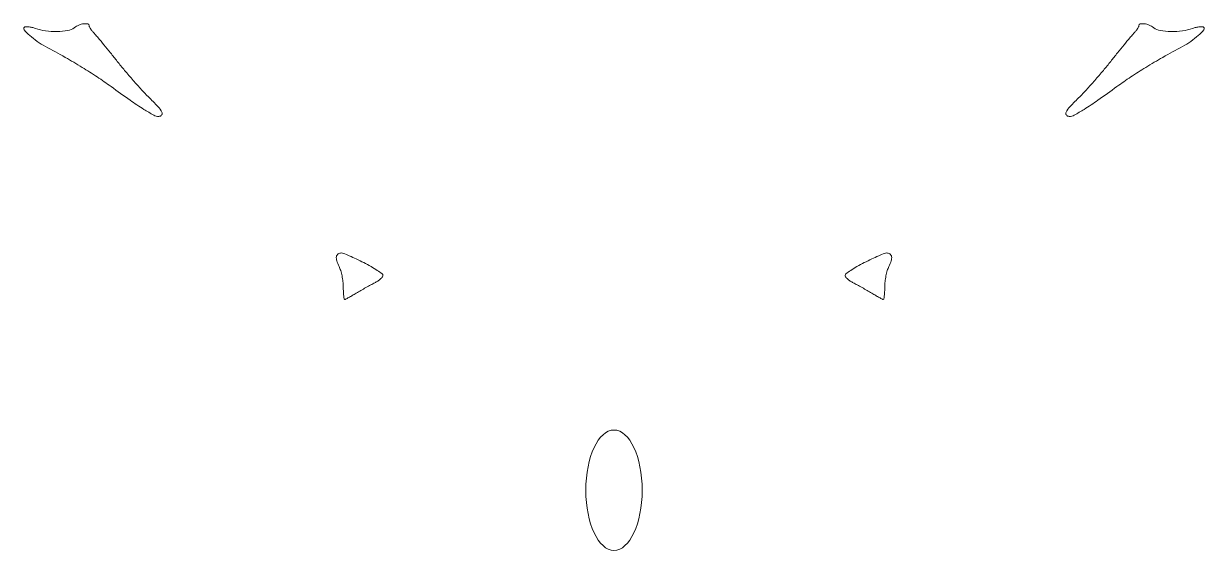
# Model space of a CAD drawing. Header units: millimetres. Extents: x 416 to 874, y -1963 to 60.
# Drawn here: x 503.9 to 786, y -1202.1 to -1076.2 of the extents above; entities that cross this region are included whole.
import ezdxf

# ---------------------------------------------------------------- set-up
doc = ezdxf.new("R2010")
doc.units = ezdxf.units.MM
doc.header["$MEASUREMENT"] = 0
doc.layers.add('Layer2', color=7, linetype='Continuous')

msp = doc.modelspace()

# ---------------------------------------------------------------- linework, layer by layer
at = {"layer": 'Layer2', "lineweight": 0}
for points, knots in [([(536.86, -1098.08), (536.69, -1098.3), (536.44, -1098.42), (536.17, -1098.42), (535.76, -1098.42), (535.34, -1098.31), (534.98, -1098.11), (534.17, -1097.68), (533.38, -1097.21), (532.61, -1096.73), (531.5, -1096.04), (530.42, -1095.32), (529.35, -1094.57), (527.81, -1093.49), (526.28, -1092.39), (524.76, -1091.28), (523.68, -1090.49), (522.58, -1089.73), (521.46, -1088.98), (520.28, -1088.2), (519.09, -1087.44), (517.88, -1086.7), (516.54, -1085.88), (515.19, -1085.08), (513.83, -1084.31), (512.26, -1083.42), (510.68, -1082.55), (509.1, -1081.7), (508.42, -1081.33), (507.75, -1080.93), (507.12, -1080.48), (506.5, -1080.05), (505.9, -1079.57), (505.34, -1079.06), (504.88, -1078.65), (504.45, -1078.21), (504.04, -1077.74), (503.88, -1077.57), (503.89, -1077.3), (504.05, -1077.14), (504.14, -1077.05), (504.26, -1076.99), (504.39, -1076.99), (504.61, -1076.98), (504.83, -1076.98), (505.04, -1077), (505.32, -1077.03), (505.59, -1077.08), (505.85, -1077.14), (506.14, -1077.21), (506.43, -1077.3), (506.71, -1077.4), (507.49, -1077.68), (508.3, -1077.88), (509.11, -1077.99), (510.03, -1078.11), (510.96, -1078.17), (511.89, -1078.15), (512.74, -1078.13), (513.59, -1078.05), (514.43, -1077.9), (514.99, -1077.8), (515.53, -1077.57), (515.99, -1077.22), (516.33, -1076.97), (516.69, -1076.76), (517.08, -1076.6), (517.46, -1076.44), (517.87, -1076.33), (518.28, -1076.28), (518.59, -1076.24), (518.9, -1076.25), (519.21, -1076.33), (519.4, -1076.37), (519.54, -1076.55), (519.54, -1076.75), (519.54, -1076.85), (519.57, -1076.95), (519.62, -1077.04), (519.72, -1077.22), (519.83, -1077.4), (519.95, -1077.56), (520.09, -1077.77), (520.24, -1077.97), (520.4, -1078.16), (520.57, -1078.37), (520.75, -1078.58), (520.93, -1078.77), (521.2, -1079.06), (521.45, -1079.35), (521.7, -1079.65), (522.16, -1080.19), (522.62, -1080.74), (523.07, -1081.29), (523.6, -1081.94), (524.12, -1082.59), (524.65, -1083.24), (525.18, -1083.91), (525.72, -1084.58), (526.25, -1085.26), (526.83, -1085.99), (527.42, -1086.71), (528.01, -1087.43), (528.69, -1088.23), (529.37, -1089.02), (530.06, -1089.8), (530.72, -1090.56), (531.38, -1091.3), (532.06, -1092.03), (532.59, -1092.61), (533.12, -1093.17), (533.68, -1093.71), (534.46, -1094.48), (535.22, -1095.27), (535.97, -1096.07), (536.34, -1096.47), (536.66, -1096.92), (536.92, -1097.4), (537.04, -1097.62), (537.01, -1097.89), (536.86, -1098.08)], [0, 0, 0, 0, 1, 1, 1, 2, 2, 2, 3, 3, 3, 4, 4, 4, 5, 5, 5, 6, 6, 6, 7, 7, 7, 8, 8, 8, 9, 9, 9, 10, 10, 10, 11, 11, 11, 12, 12, 12, 13, 13, 13, 14, 14, 14, 15, 15, 15, 16, 16, 16, 17, 17, 17, 18, 18, 18, 19, 19, 19, 20, 20, 20, 21, 21, 21, 22, 22, 22, 23, 23, 23, 24, 24, 24, 25, 25, 25, 26, 26, 26, 27, 27, 27, 28, 28, 28, 29, 29, 29, 30, 30, 30, 31, 31, 31, 32, 32, 32, 33, 33, 33, 34, 34, 34, 35, 35, 35, 36, 36, 36, 37, 37, 37, 38, 38, 38, 39, 39, 39, 40, 40, 40, 40]), ([(785.83, -1077.74), (785.42, -1078.21), (784.98, -1078.65), (784.52, -1079.06), (783.96, -1079.57), (783.37, -1080.05), (782.74, -1080.48), (782.11, -1080.93), (781.45, -1081.33), (780.77, -1081.7), (779.18, -1082.55), (777.6, -1083.42), (776.04, -1084.31), (774.67, -1085.08), (773.32, -1085.88), (771.98, -1086.7), (770.77, -1087.44), (769.58, -1088.2), (768.4, -1088.98), (767.28, -1089.73), (766.18, -1090.49), (765.1, -1091.28), (763.58, -1092.39), (762.05, -1093.49), (760.51, -1094.57), (759.45, -1095.32), (758.36, -1096.04), (757.25, -1096.73), (756.48, -1097.21), (755.69, -1097.68), (754.89, -1098.11), (754.52, -1098.31), (754.11, -1098.42), (753.69, -1098.42), (753.42, -1098.42), (753.17, -1098.3), (753, -1098.08), (752.85, -1097.89), (752.83, -1097.62), (752.94, -1097.4), (753.2, -1096.92), (753.52, -1096.47), (753.89, -1096.07), (754.64, -1095.27), (755.41, -1094.48), (756.19, -1093.71), (756.74, -1093.17), (757.28, -1092.61), (757.8, -1092.03), (758.48, -1091.3), (759.15, -1090.56), (759.81, -1089.8), (760.5, -1089.02), (761.18, -1088.23), (761.85, -1087.43), (762.45, -1086.71), (763.03, -1085.99), (763.61, -1085.26), (764.14, -1084.58), (764.68, -1083.91), (765.22, -1083.24), (765.74, -1082.59), (766.27, -1081.94), (766.8, -1081.29), (767.25, -1080.74), (767.7, -1080.19), (768.16, -1079.65), (768.41, -1079.35), (768.67, -1079.06), (768.93, -1078.77), (769.12, -1078.58), (769.29, -1078.37), (769.46, -1078.16), (769.62, -1077.97), (769.77, -1077.77), (769.91, -1077.56), (770.03, -1077.4), (770.14, -1077.22), (770.24, -1077.04), (770.29, -1076.95), (770.32, -1076.85), (770.32, -1076.75), (770.32, -1076.55), (770.46, -1076.37), (770.66, -1076.33), (770.96, -1076.25), (771.27, -1076.24), (771.58, -1076.28), (772, -1076.33), (772.4, -1076.44), (772.78, -1076.6), (773.17, -1076.76), (773.54, -1076.97), (773.87, -1077.22), (774.33, -1077.57), (774.87, -1077.8), (775.44, -1077.9), (776.28, -1078.05), (777.13, -1078.13), (777.98, -1078.15), (778.9, -1078.17), (779.83, -1078.11), (780.75, -1077.99), (781.57, -1077.88), (782.37, -1077.68), (783.15, -1077.4), (783.43, -1077.3), (783.72, -1077.21), (784.01, -1077.14), (784.28, -1077.08), (784.55, -1077.03), (784.82, -1077), (785.04, -1076.98), (785.26, -1076.98), (785.48, -1076.99), (785.6, -1076.99), (785.72, -1077.05), (785.81, -1077.14), (785.97, -1077.3), (785.98, -1077.57), (785.83, -1077.74)], [0, 0, 0, 0, 1, 1, 1, 2, 2, 2, 3, 3, 3, 4, 4, 4, 5, 5, 5, 6, 6, 6, 7, 7, 7, 8, 8, 8, 9, 9, 9, 10, 10, 10, 11, 11, 11, 12, 12, 12, 13, 13, 13, 14, 14, 14, 15, 15, 15, 16, 16, 16, 17, 17, 17, 18, 18, 18, 19, 19, 19, 20, 20, 20, 21, 21, 21, 22, 22, 22, 23, 23, 23, 24, 24, 24, 25, 25, 25, 26, 26, 26, 27, 27, 27, 28, 28, 28, 29, 29, 29, 30, 30, 30, 31, 31, 31, 32, 32, 32, 33, 33, 33, 34, 34, 34, 35, 35, 35, 36, 36, 36, 37, 37, 37, 38, 38, 38, 39, 39, 39, 40, 40, 40, 40]), ([(589.59, -1136.8), (589.45, -1136.97), (589.3, -1137.13), (589.14, -1137.27), (588.94, -1137.45), (588.73, -1137.61), (588.51, -1137.76), (588.27, -1137.92), (588.02, -1138.06), (587.76, -1138.19), (587.45, -1138.35), (587.14, -1138.51), (586.84, -1138.68), (586.44, -1138.89), (586.05, -1139.11), (585.66, -1139.33), (585.25, -1139.56), (584.85, -1139.79), (584.44, -1140.03), (584.08, -1140.24), (583.72, -1140.45), (583.37, -1140.67), (583.05, -1140.86), (582.73, -1141.05), (582.41, -1141.24), (582.12, -1141.4), (581.84, -1141.56), (581.55, -1141.72), (581.3, -1141.85), (581.06, -1141.98), (580.82, -1142.1), (580.75, -1142.14), (580.67, -1142.15), (580.59, -1142.15), (580.53, -1142.15), (580.47, -1142.11), (580.46, -1142.04), (580.42, -1141.79), (580.38, -1141.54), (580.35, -1141.28), (580.32, -1140.96), (580.29, -1140.64), (580.28, -1140.32), (580.26, -1139.94), (580.25, -1139.56), (580.25, -1139.18), (580.25, -1138.76), (580.23, -1138.33), (580.18, -1137.91), (580.12, -1137.44), (580.05, -1136.98), (579.96, -1136.52), (579.87, -1136.08), (579.76, -1135.65), (579.63, -1135.23), (579.53, -1134.9), (579.4, -1134.58), (579.25, -1134.27), (579.02, -1133.84), (578.84, -1133.39), (578.69, -1132.92), (578.59, -1132.6), (578.56, -1132.25), (578.62, -1131.92), (578.66, -1131.66), (578.81, -1131.44), (579.02, -1131.3), (579.25, -1131.14), (579.52, -1131.06), (579.8, -1131.06), (579.97, -1131.06), (580.14, -1131.09), (580.3, -1131.16), (580.77, -1131.34), (581.23, -1131.54), (581.69, -1131.74), (582.25, -1131.98), (582.8, -1132.22), (583.34, -1132.48), (583.95, -1132.77), (584.55, -1133.06), (585.15, -1133.36), (585.74, -1133.66), (586.32, -1133.97), (586.9, -1134.3), (587.4, -1134.59), (587.89, -1134.89), (588.37, -1135.22), (588.76, -1135.48), (589.14, -1135.75), (589.52, -1136.03), (589.64, -1136.13), (589.72, -1136.28), (589.72, -1136.44), (589.72, -1136.57), (589.67, -1136.7), (589.59, -1136.8)], [0, 0, 0, 0, 1, 1, 1, 2, 2, 2, 3, 3, 3, 4, 4, 4, 5, 5, 5, 6, 6, 6, 7, 7, 7, 8, 8, 8, 9, 9, 9, 10, 10, 10, 11, 11, 11, 12, 12, 12, 13, 13, 13, 14, 14, 14, 15, 15, 15, 16, 16, 16, 17, 17, 17, 18, 18, 18, 19, 19, 19, 20, 20, 20, 21, 21, 21, 22, 22, 22, 23, 23, 23, 24, 24, 24, 25, 25, 25, 26, 26, 26, 27, 27, 27, 28, 28, 28, 29, 29, 29, 30, 30, 30, 31, 31, 31, 32, 32, 32, 32]), ([(711.17, -1132.92), (711.03, -1133.39), (710.84, -1133.84), (710.62, -1134.27), (710.46, -1134.58), (710.33, -1134.9), (710.23, -1135.23), (710.1, -1135.65), (710, -1136.08), (709.91, -1136.52), (709.81, -1136.98), (709.74, -1137.44), (709.68, -1137.91), (709.64, -1138.33), (709.61, -1138.76), (709.61, -1139.18), (709.61, -1139.56), (709.6, -1139.94), (709.59, -1140.32), (709.57, -1140.64), (709.55, -1140.96), (709.51, -1141.28), (709.48, -1141.54), (709.45, -1141.79), (709.41, -1142.04), (709.4, -1142.11), (709.34, -1142.15), (709.27, -1142.15), (709.19, -1142.15), (709.12, -1142.14), (709.05, -1142.1), (708.8, -1141.98), (708.56, -1141.85), (708.32, -1141.72), (708.03, -1141.56), (707.74, -1141.4), (707.45, -1141.24), (707.13, -1141.05), (706.81, -1140.86), (706.5, -1140.67), (706.14, -1140.45), (705.78, -1140.24), (705.42, -1140.03), (705.02, -1139.79), (704.61, -1139.56), (704.2, -1139.33), (703.81, -1139.11), (703.42, -1138.89), (703.03, -1138.68), (702.72, -1138.51), (702.41, -1138.35), (702.1, -1138.19), (701.85, -1138.06), (701.6, -1137.92), (701.35, -1137.76), (701.13, -1137.61), (700.92, -1137.45), (700.72, -1137.27), (700.56, -1137.13), (700.41, -1136.97), (700.27, -1136.8), (700.19, -1136.7), (700.15, -1136.57), (700.15, -1136.44), (700.15, -1136.28), (700.22, -1136.13), (700.35, -1136.03), (700.72, -1135.75), (701.1, -1135.48), (701.49, -1135.22), (701.97, -1134.89), (702.46, -1134.59), (702.96, -1134.3), (703.54, -1133.97), (704.12, -1133.66), (704.72, -1133.36), (705.31, -1133.06), (705.92, -1132.77), (706.52, -1132.48), (707.07, -1132.22), (707.62, -1131.98), (708.17, -1131.74), (708.63, -1131.54), (709.1, -1131.34), (709.56, -1131.16), (709.72, -1131.09), (709.89, -1131.06), (710.06, -1131.06), (710.34, -1131.06), (710.61, -1131.14), (710.85, -1131.3), (711.06, -1131.44), (711.2, -1131.66), (711.24, -1131.92), (711.3, -1132.25), (711.28, -1132.6), (711.17, -1132.92)], [0, 0, 0, 0, 1, 1, 1, 2, 2, 2, 3, 3, 3, 4, 4, 4, 5, 5, 5, 6, 6, 6, 7, 7, 7, 8, 8, 8, 9, 9, 9, 10, 10, 10, 11, 11, 11, 12, 12, 12, 13, 13, 13, 14, 14, 14, 15, 15, 15, 16, 16, 16, 17, 17, 17, 18, 18, 18, 19, 19, 19, 20, 20, 20, 21, 21, 21, 22, 22, 22, 23, 23, 23, 24, 24, 24, 25, 25, 25, 26, 26, 26, 27, 27, 27, 28, 28, 28, 29, 29, 29, 30, 30, 30, 31, 31, 31, 32, 32, 32, 32]), ([(651.67, -1187.76), (651.67, -1195.7), (648.65, -1202.14), (644.93, -1202.14), (641.21, -1202.14), (638.19, -1195.7), (638.19, -1187.76), (638.19, -1179.81), (641.21, -1173.37), (644.93, -1173.37), (648.65, -1173.37), (651.67, -1179.81), (651.67, -1187.76)], [0, 0, 0, 0, 1, 1, 1, 2, 2, 2, 3, 3, 3, 4, 4, 4, 4])]:
    msp.add_open_spline(points, degree=3, knots=knots, dxfattribs=at)

doc.saveas('drawing.dxf')
